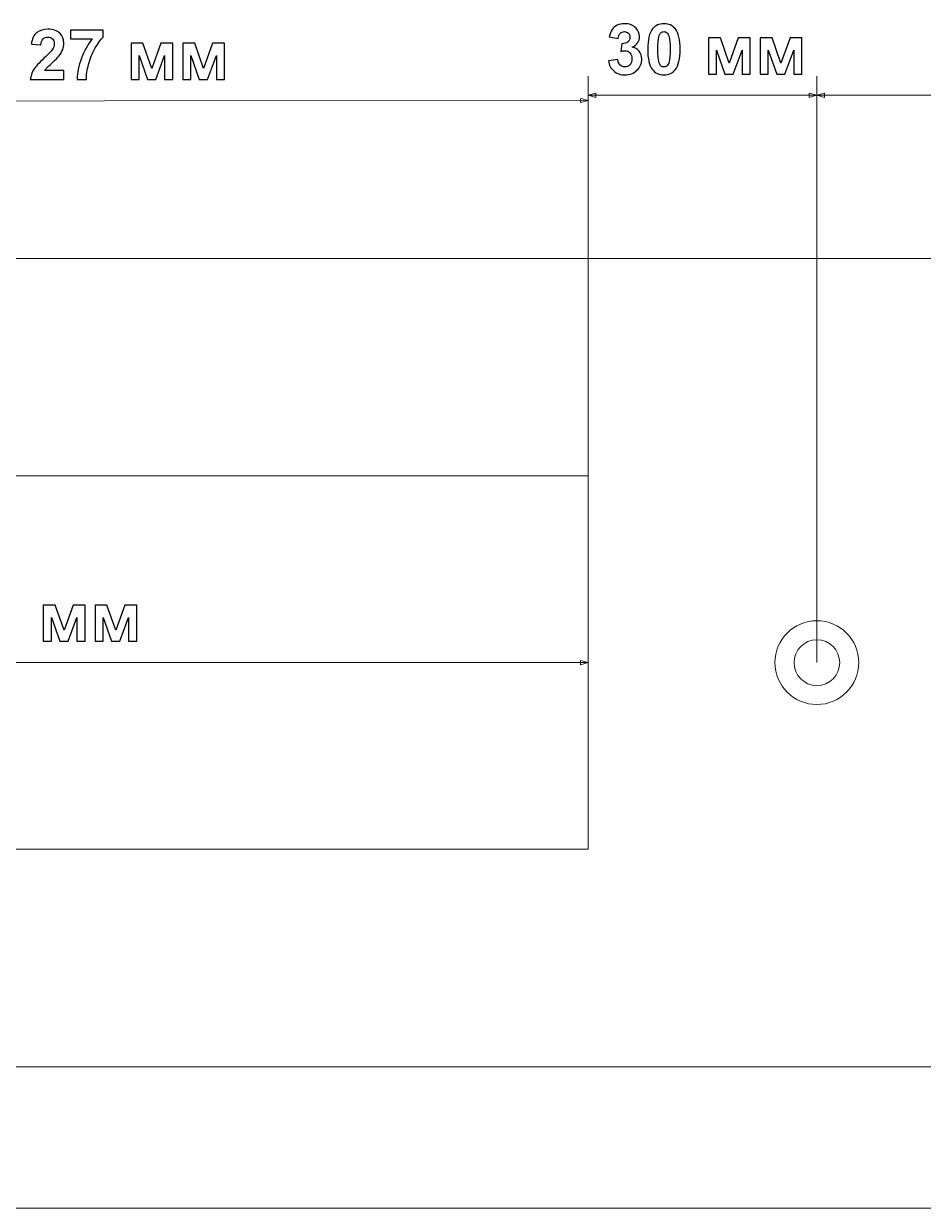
# Model space of a CAD drawing. Header units: centimetres. Extents: x -84 to 84, y -59 to 59.
# Drawn here: x -49.78 to -37.98, y 29.45 to 45 of the extents above; entities that cross this region are included whole.
import ezdxf

# ---------------------------------------------------------------- set-up
doc = ezdxf.new("R2010")
doc.units = ezdxf.units.CM
doc.header["$MEASUREMENT"] = 0
doc.layers.add('layer 1', color=7, linetype='Continuous')

msp = doc.modelspace()

# ---------------------------------------------------------------- linework, layer by layer
at = {"layer": 'layer 1', "color": 155}
for points, knots in [([(-42.11126, 44.51321), (-42.11126, 44.51321), (-41.98927, 44.52804), (-41.98927, 44.52804), (-41.98927, 44.52804), (-41.98544, 44.49685), (-41.97505, 44.473), (-41.95808, 44.45649), (-41.95808, 44.45649), (-41.94111, 44.43998), (-41.92063, 44.43173), (-41.89663, 44.43173), (-41.89663, 44.43173), (-41.87079, 44.43173), (-41.84908, 44.44167), (-41.83135, 44.46139), (-41.83135, 44.46139), (-41.81377, 44.48111), (-41.8049, 44.50771), (-41.8049, 44.54134), (-41.8049, 44.54134), (-41.8049, 44.57298), (-41.81331, 44.5982), (-41.83028, 44.6167), (-41.83028, 44.6167), (-41.84725, 44.6352), (-41.86789, 44.64452), (-41.89235, 44.64452), (-41.89235, 44.64452), (-41.9084, 44.64452), (-41.92751, 44.64131), (-41.94982, 44.63505), (-41.94982, 44.63505), (-41.94982, 44.63505), (-41.93591, 44.73716), (-41.93591, 44.73716), (-41.93591, 44.73716), (-41.90198, 44.73625), (-41.87614, 44.74374), (-41.85826, 44.75948), (-41.85826, 44.75948), (-41.84037, 44.77508), (-41.8315, 44.79602), (-41.8315, 44.82216), (-41.8315, 44.82216), (-41.8315, 44.84433), (-41.83808, 44.86191), (-41.85122, 44.87521), (-41.85122, 44.87521), (-41.86437, 44.88835), (-41.8818, 44.89493), (-41.90366, 44.89493), (-41.90366, 44.89493), (-41.92521, 44.89493), (-41.94356, 44.88743), (-41.95869, 44.87245), (-41.95869, 44.87245), (-41.97398, 44.85747), (-41.98315, 44.83561), (-41.98651, 44.80687), (-41.98651, 44.80687), (-41.98651, 44.80687), (-42.10208, 44.82659), (-42.10208, 44.82659), (-42.10208, 44.82659), (-42.09398, 44.86664), (-42.0819, 44.89859), (-42.06555, 44.92259), (-42.06555, 44.92259), (-42.04934, 44.94644), (-42.02657, 44.96525), (-41.99752, 44.979), (-41.99752, 44.979), (-41.96848, 44.99261), (-41.93576, 44.99949), (-41.89968, 44.99949), (-41.89968, 44.99949), (-41.83792, 44.99949), (-41.78839, 44.97977), (-41.75109, 44.94017), (-41.75109, 44.94017), (-41.72037, 44.90777), (-41.70493, 44.87108), (-41.70493, 44.83026), (-41.70493, 44.83026), (-41.70493, 44.77248), (-41.73642, 44.72616), (-41.79955, 44.69176), (-41.79955, 44.69176), (-41.76195, 44.68366), (-41.73199, 44.66562), (-41.70936, 44.63749), (-41.70936, 44.63749), (-41.68689, 44.60936), (-41.67558, 44.57543), (-41.67558, 44.53568), (-41.67558, 44.53568), (-41.67558, 44.47805), (-41.69667, 44.42882), (-41.73871, 44.38816), (-41.73871, 44.38816), (-41.78075, 44.3475), (-41.83303, 44.32717), (-41.89571, 44.32717), (-41.89571, 44.32717), (-41.95502, 44.32717), (-42.00425, 44.34429), (-42.04323, 44.37868), (-42.04323, 44.37868), (-42.08236, 44.41293), (-42.10499, 44.45772), (-42.11126, 44.51321)], [0, 0, 0, 0, 0.03448276, 0.03448276, 0.03448276, 0.03448276, 0.06896552, 0.06896552, 0.06896552, 0.06896552, 0.10344828, 0.10344828, 0.10344828, 0.10344828, 0.13793103, 0.13793103, 0.13793103, 0.13793103, 0.17241379, 0.17241379, 0.17241379, 0.17241379, 0.20689655, 0.20689655, 0.20689655, 0.20689655, 0.24137931, 0.24137931, 0.24137931, 0.24137931, 0.27586207, 0.27586207, 0.27586207, 0.27586207, 0.31034483, 0.31034483, 0.31034483, 0.31034483, 0.34482759, 0.34482759, 0.34482759, 0.34482759, 0.37931034, 0.37931034, 0.37931034, 0.37931034, 0.4137931, 0.4137931, 0.4137931, 0.4137931, 0.44827586, 0.44827586, 0.44827586, 0.44827586, 0.48275862, 0.48275862, 0.48275862, 0.48275862, 0.51724138, 0.51724138, 0.51724138, 0.51724138, 0.55172414, 0.55172414, 0.55172414, 0.55172414, 0.5862069, 0.5862069, 0.5862069, 0.5862069, 0.62068966, 0.62068966, 0.62068966, 0.62068966, 0.65517241, 0.65517241, 0.65517241, 0.65517241, 0.68965517, 0.68965517, 0.68965517, 0.68965517, 0.72413793, 0.72413793, 0.72413793, 0.72413793, 0.75862069, 0.75862069, 0.75862069, 0.75862069, 0.79310345, 0.79310345, 0.79310345, 0.79310345, 0.82758621, 0.82758621, 0.82758621, 0.82758621, 0.86206897, 0.86206897, 0.86206897, 0.86206897, 0.89655172, 0.89655172, 0.89655172, 0.89655172, 0.93103448, 0.93103448, 0.93103448, 0.93103448, 1, 1, 1, 1]), ([(-41.3842, 44.99949), (-41.32061, 44.99949), (-41.27093, 44.97671), (-41.235, 44.93116), (-41.235, 44.93116), (-41.19235, 44.87735), (-41.17095, 44.78792), (-41.17095, 44.66317), (-41.17095, 44.66317), (-41.17095, 44.53859), (-41.1925, 44.449), (-41.23546, 44.39458), (-41.23546, 44.39458), (-41.27108, 44.34964), (-41.32061, 44.32717), (-41.3842, 44.32717), (-41.3842, 44.32717), (-41.4481, 44.32717), (-41.49962, 44.35178), (-41.53875, 44.401), (-41.53875, 44.401), (-41.57789, 44.45023), (-41.59746, 44.53813), (-41.59746, 44.6644), (-41.59746, 44.6644), (-41.59746, 44.78837), (-41.5759, 44.87765), (-41.53295, 44.93207), (-41.53295, 44.93207), (-41.49733, 44.97702), (-41.4478, 44.99949), (-41.3842, 44.99949)], [0, 0, 0, 0, 0.11111111, 0.11111111, 0.11111111, 0.11111111, 0.22222222, 0.22222222, 0.22222222, 0.22222222, 0.33333333, 0.33333333, 0.33333333, 0.33333333, 0.44444444, 0.44444444, 0.44444444, 0.44444444, 0.55555556, 0.55555556, 0.55555556, 0.55555556, 0.66666667, 0.66666667, 0.66666667, 0.66666667, 0.77777778, 0.77777778, 0.77777778, 0.77777778, 1, 1, 1, 1]), ([(-49.2575, 44.38335), (-49.2575, 44.38335), (-49.2575, 44.26686), (-49.2575, 44.26686), (-49.2575, 44.26686), (-49.2575, 44.26686), (-49.69868, 44.26686), (-49.69868, 44.26686), (-49.69868, 44.26686), (-49.69394, 44.31119), (-49.67957, 44.35308), (-49.65572, 44.39267), (-49.65572, 44.39267), (-49.63188, 44.43227), (-49.58464, 44.48485), (-49.51432, 44.55043), (-49.51432, 44.55043), (-49.4576, 44.60333), (-49.4229, 44.63925), (-49.41006, 44.65805), (-49.41006, 44.65805), (-49.39279, 44.68404), (-49.38407, 44.70972), (-49.38407, 44.73525), (-49.38407, 44.73525), (-49.38407, 44.76338), (-49.39156, 44.78494), (-49.4067, 44.80007), (-49.4067, 44.80007), (-49.42168, 44.8152), (-49.44247, 44.8227), (-49.46892, 44.8227), (-49.46892, 44.8227), (-49.49521, 44.8227), (-49.516, 44.81475), (-49.53159, 44.79885), (-49.53159, 44.79885), (-49.54703, 44.7831), (-49.5559, 44.75681), (-49.55834, 44.71997), (-49.55834, 44.71997), (-49.55834, 44.71997), (-49.684, 44.7325), (-49.684, 44.7325), (-49.684, 44.7325), (-49.67651, 44.8019), (-49.65312, 44.85174), (-49.61368, 44.88201), (-49.61368, 44.88201), (-49.57424, 44.91212), (-49.52502, 44.92726), (-49.46586, 44.92726), (-49.46586, 44.92726), (-49.40104, 44.92726), (-49.35014, 44.90968), (-49.31299, 44.87467), (-49.31299, 44.87467), (-49.27599, 44.83966), (-49.2575, 44.7961), (-49.2575, 44.74397), (-49.2575, 44.74397), (-49.2575, 44.71431), (-49.26285, 44.68618), (-49.2734, 44.65928), (-49.2734, 44.65928), (-49.28394, 44.63253), (-49.30076, 44.60455), (-49.32384, 44.5752), (-49.32384, 44.5752), (-49.33898, 44.55563), (-49.36665, 44.52766), (-49.40639, 44.49112), (-49.40639, 44.49112), (-49.44629, 44.45458), (-49.47151, 44.43043), (-49.48206, 44.41835), (-49.48206, 44.41835), (-49.49276, 44.40643), (-49.50132, 44.39466), (-49.5079, 44.38335), (-49.5079, 44.38335), (-49.5079, 44.38335), (-49.2575, 44.38335), (-49.2575, 44.38335)], [0, 0, 0, 0, 0.04545455, 0.04545455, 0.04545455, 0.04545455, 0.09090909, 0.09090909, 0.09090909, 0.09090909, 0.13636364, 0.13636364, 0.13636364, 0.13636364, 0.18181818, 0.18181818, 0.18181818, 0.18181818, 0.22727273, 0.22727273, 0.22727273, 0.22727273, 0.27272727, 0.27272727, 0.27272727, 0.27272727, 0.31818182, 0.31818182, 0.31818182, 0.31818182, 0.36363636, 0.36363636, 0.36363636, 0.36363636, 0.40909091, 0.40909091, 0.40909091, 0.40909091, 0.45454545, 0.45454545, 0.45454545, 0.45454545, 0.5, 0.5, 0.5, 0.5, 0.54545455, 0.54545455, 0.54545455, 0.54545455, 0.59090909, 0.59090909, 0.59090909, 0.59090909, 0.63636364, 0.63636364, 0.63636364, 0.63636364, 0.68181818, 0.68181818, 0.68181818, 0.68181818, 0.72727273, 0.72727273, 0.72727273, 0.72727273, 0.77272727, 0.77272727, 0.77272727, 0.77272727, 0.81818182, 0.81818182, 0.81818182, 0.81818182, 0.86363636, 0.86363636, 0.86363636, 0.86363636, 0.90909091, 0.90909091, 0.90909091, 0.90909091, 1, 1, 1, 1]), ([(-49.17296, 44.79885), (-49.17296, 44.79885), (-49.17296, 44.91533), (-49.17296, 44.91533), (-49.17296, 44.91533), (-49.17296, 44.91533), (-48.74186, 44.91533), (-48.74186, 44.91533), (-48.74186, 44.91533), (-48.74186, 44.91533), (-48.74186, 44.82361), (-48.74186, 44.82361), (-48.74186, 44.82361), (-48.77748, 44.78861), (-48.81356, 44.73846), (-48.8504, 44.67304), (-48.8504, 44.67304), (-48.88709, 44.60761), (-48.91522, 44.53805), (-48.93448, 44.46437), (-48.93448, 44.46437), (-48.95374, 44.39068), (-48.96322, 44.3248), (-48.96291, 44.26686), (-48.96291, 44.26686), (-48.96291, 44.26686), (-49.08399, 44.26686), (-49.08399, 44.26686), (-49.08399, 44.26686), (-49.08185, 44.35782), (-49.0632, 44.45061), (-49.02788, 44.54524), (-49.02788, 44.54524), (-48.99242, 44.63971), (-48.94533, 44.7244), (-48.88617, 44.79885), (-48.88617, 44.79885), (-48.88617, 44.79885), (-49.17296, 44.79885), (-49.17296, 44.79885)], [0, 0, 0, 0, 0.09090909, 0.09090909, 0.09090909, 0.09090909, 0.18181818, 0.18181818, 0.18181818, 0.18181818, 0.27272727, 0.27272727, 0.27272727, 0.27272727, 0.36363636, 0.36363636, 0.36363636, 0.36363636, 0.45454545, 0.45454545, 0.45454545, 0.45454545, 0.54545455, 0.54545455, 0.54545455, 0.54545455, 0.63636364, 0.63636364, 0.63636364, 0.63636364, 0.72727273, 0.72727273, 0.72727273, 0.72727273, 0.81818182, 0.81818182, 0.81818182, 0.81818182, 1, 1, 1, 1]), ([(-41.3842, 44.89493), (-41.39918, 44.89493), (-41.41264, 44.89003), (-41.42426, 44.88025), (-41.42426, 44.88025), (-41.43603, 44.87062), (-41.4452, 44.85319), (-41.45162, 44.82797), (-41.45162, 44.82797), (-41.46018, 44.79541), (-41.46446, 44.74037), (-41.46446, 44.66317), (-41.46446, 44.66317), (-41.46446, 44.58582), (-41.46064, 44.53278), (-41.45299, 44.50388), (-41.45299, 44.50388), (-41.44535, 44.47499), (-41.43572, 44.45573), (-41.4241, 44.4461), (-41.4241, 44.4461), (-41.41248, 44.43647), (-41.39918, 44.43173), (-41.3842, 44.43173), (-41.3842, 44.43173), (-41.36922, 44.43173), (-41.35577, 44.43662), (-41.344, 44.4464), (-41.344, 44.4464), (-41.33238, 44.45604), (-41.32321, 44.47346), (-41.31679, 44.49869), (-41.31679, 44.49869), (-41.30823, 44.53094), (-41.30395, 44.58582), (-41.30395, 44.66317), (-41.30395, 44.66317), (-41.30395, 44.74037), (-41.30777, 44.79342), (-41.31541, 44.82231), (-41.31541, 44.82231), (-41.32306, 44.8512), (-41.33269, 44.87062), (-41.3443, 44.88025), (-41.3443, 44.88025), (-41.35592, 44.89003), (-41.36922, 44.89493), (-41.3842, 44.89493)], [0, 0, 0, 0, 0.07692308, 0.07692308, 0.07692308, 0.07692308, 0.15384615, 0.15384615, 0.15384615, 0.15384615, 0.23076923, 0.23076923, 0.23076923, 0.23076923, 0.30769231, 0.30769231, 0.30769231, 0.30769231, 0.38461538, 0.38461538, 0.38461538, 0.38461538, 0.46153846, 0.46153846, 0.46153846, 0.46153846, 0.53846154, 0.53846154, 0.53846154, 0.53846154, 0.61538462, 0.61538462, 0.61538462, 0.61538462, 0.69230769, 0.69230769, 0.69230769, 0.69230769, 0.76923077, 0.76923077, 0.76923077, 0.76923077, 0.84615385, 0.84615385, 0.84615385, 0.84615385, 1, 1, 1, 1]), ([(-40.80131, 44.81513), (-40.80131, 44.81513), (-40.64447, 44.81513), (-40.64447, 44.81513), (-40.64447, 44.81513), (-40.64447, 44.81513), (-40.52752, 44.4834), (-40.52752, 44.4834), (-40.52752, 44.4834), (-40.52752, 44.4834), (-40.40859, 44.81513), (-40.40859, 44.81513), (-40.40859, 44.81513), (-40.40859, 44.81513), (-40.25281, 44.81513), (-40.25281, 44.81513), (-40.25281, 44.81513), (-40.25281, 44.81513), (-40.25281, 44.33909), (-40.25281, 44.33909), (-40.25281, 44.33909), (-40.25281, 44.33909), (-40.36013, 44.33909), (-40.36013, 44.33909), (-40.36013, 44.33909), (-40.36013, 44.33909), (-40.36013, 44.65247), (-40.36013, 44.65247), (-40.36013, 44.65247), (-40.36013, 44.65247), (-40.47539, 44.33909), (-40.47539, 44.33909), (-40.47539, 44.33909), (-40.47539, 44.33909), (-40.58347, 44.33909), (-40.58347, 44.33909), (-40.58347, 44.33909), (-40.58347, 44.33909), (-40.694, 44.65247), (-40.694, 44.65247), (-40.694, 44.65247), (-40.694, 44.65247), (-40.694, 44.33909), (-40.694, 44.33909), (-40.694, 44.33909), (-40.694, 44.33909), (-40.80131, 44.33909), (-40.80131, 44.33909), (-40.80131, 44.33909), (-40.80131, 44.33909), (-40.80131, 44.81513), (-40.80131, 44.81513)], [0, 0, 0, 0, 0.07142857, 0.07142857, 0.07142857, 0.07142857, 0.14285714, 0.14285714, 0.14285714, 0.14285714, 0.21428571, 0.21428571, 0.21428571, 0.21428571, 0.28571429, 0.28571429, 0.28571429, 0.28571429, 0.35714286, 0.35714286, 0.35714286, 0.35714286, 0.42857143, 0.42857143, 0.42857143, 0.42857143, 0.5, 0.5, 0.5, 0.5, 0.57142857, 0.57142857, 0.57142857, 0.57142857, 0.64285714, 0.64285714, 0.64285714, 0.64285714, 0.71428571, 0.71428571, 0.71428571, 0.71428571, 0.78571429, 0.78571429, 0.78571429, 0.78571429, 0.85714286, 0.85714286, 0.85714286, 0.85714286, 1, 1, 1, 1]), ([(-40.12287, 44.81513), (-40.12287, 44.81513), (-39.96603, 44.81513), (-39.96603, 44.81513), (-39.96603, 44.81513), (-39.96603, 44.81513), (-39.84908, 44.4834), (-39.84908, 44.4834), (-39.84908, 44.4834), (-39.84908, 44.4834), (-39.73015, 44.81513), (-39.73015, 44.81513), (-39.73015, 44.81513), (-39.73015, 44.81513), (-39.57437, 44.81513), (-39.57437, 44.81513), (-39.57437, 44.81513), (-39.57437, 44.81513), (-39.57437, 44.33909), (-39.57437, 44.33909), (-39.57437, 44.33909), (-39.57437, 44.33909), (-39.68169, 44.33909), (-39.68169, 44.33909), (-39.68169, 44.33909), (-39.68169, 44.33909), (-39.68169, 44.65247), (-39.68169, 44.65247), (-39.68169, 44.65247), (-39.68169, 44.65247), (-39.79695, 44.33909), (-39.79695, 44.33909), (-39.79695, 44.33909), (-39.79695, 44.33909), (-39.90503, 44.33909), (-39.90503, 44.33909), (-39.90503, 44.33909), (-39.90503, 44.33909), (-40.01556, 44.65247), (-40.01556, 44.65247), (-40.01556, 44.65247), (-40.01556, 44.65247), (-40.01556, 44.33909), (-40.01556, 44.33909), (-40.01556, 44.33909), (-40.01556, 44.33909), (-40.12287, 44.33909), (-40.12287, 44.33909), (-40.12287, 44.33909), (-40.12287, 44.33909), (-40.12287, 44.81513), (-40.12287, 44.81513)], [0, 0, 0, 0, 0.07142857, 0.07142857, 0.07142857, 0.07142857, 0.14285714, 0.14285714, 0.14285714, 0.14285714, 0.21428571, 0.21428571, 0.21428571, 0.21428571, 0.28571429, 0.28571429, 0.28571429, 0.28571429, 0.35714286, 0.35714286, 0.35714286, 0.35714286, 0.42857143, 0.42857143, 0.42857143, 0.42857143, 0.5, 0.5, 0.5, 0.5, 0.57142857, 0.57142857, 0.57142857, 0.57142857, 0.64285714, 0.64285714, 0.64285714, 0.64285714, 0.71428571, 0.71428571, 0.71428571, 0.71428571, 0.78571429, 0.78571429, 0.78571429, 0.78571429, 0.85714286, 0.85714286, 0.85714286, 0.85714286, 1, 1, 1, 1]), ([(-48.37681, 44.7429), (-48.37681, 44.7429), (-48.21997, 44.7429), (-48.21997, 44.7429), (-48.21997, 44.7429), (-48.21997, 44.7429), (-48.10302, 44.41117), (-48.10302, 44.41117), (-48.10302, 44.41117), (-48.10302, 44.41117), (-47.98409, 44.7429), (-47.98409, 44.7429), (-47.98409, 44.7429), (-47.98409, 44.7429), (-47.82831, 44.7429), (-47.82831, 44.7429), (-47.82831, 44.7429), (-47.82831, 44.7429), (-47.82831, 44.26686), (-47.82831, 44.26686), (-47.82831, 44.26686), (-47.82831, 44.26686), (-47.93563, 44.26686), (-47.93563, 44.26686), (-47.93563, 44.26686), (-47.93563, 44.26686), (-47.93563, 44.58024), (-47.93563, 44.58024), (-47.93563, 44.58024), (-47.93563, 44.58024), (-48.05089, 44.26686), (-48.05089, 44.26686), (-48.05089, 44.26686), (-48.05089, 44.26686), (-48.15897, 44.26686), (-48.15897, 44.26686), (-48.15897, 44.26686), (-48.15897, 44.26686), (-48.2695, 44.58024), (-48.2695, 44.58024), (-48.2695, 44.58024), (-48.2695, 44.58024), (-48.2695, 44.26686), (-48.2695, 44.26686), (-48.2695, 44.26686), (-48.2695, 44.26686), (-48.37681, 44.26686), (-48.37681, 44.26686), (-48.37681, 44.26686), (-48.37681, 44.26686), (-48.37681, 44.7429), (-48.37681, 44.7429)], [0, 0, 0, 0, 0.07142857, 0.07142857, 0.07142857, 0.07142857, 0.14285714, 0.14285714, 0.14285714, 0.14285714, 0.21428571, 0.21428571, 0.21428571, 0.21428571, 0.28571429, 0.28571429, 0.28571429, 0.28571429, 0.35714286, 0.35714286, 0.35714286, 0.35714286, 0.42857143, 0.42857143, 0.42857143, 0.42857143, 0.5, 0.5, 0.5, 0.5, 0.57142857, 0.57142857, 0.57142857, 0.57142857, 0.64285714, 0.64285714, 0.64285714, 0.64285714, 0.71428571, 0.71428571, 0.71428571, 0.71428571, 0.78571429, 0.78571429, 0.78571429, 0.78571429, 0.85714286, 0.85714286, 0.85714286, 0.85714286, 1, 1, 1, 1]), ([(-47.69837, 44.7429), (-47.69837, 44.7429), (-47.54153, 44.7429), (-47.54153, 44.7429), (-47.54153, 44.7429), (-47.54153, 44.7429), (-47.42458, 44.41117), (-47.42458, 44.41117), (-47.42458, 44.41117), (-47.42458, 44.41117), (-47.30565, 44.7429), (-47.30565, 44.7429), (-47.30565, 44.7429), (-47.30565, 44.7429), (-47.14987, 44.7429), (-47.14987, 44.7429), (-47.14987, 44.7429), (-47.14987, 44.7429), (-47.14987, 44.26686), (-47.14987, 44.26686), (-47.14987, 44.26686), (-47.14987, 44.26686), (-47.25719, 44.26686), (-47.25719, 44.26686), (-47.25719, 44.26686), (-47.25719, 44.26686), (-47.25719, 44.58024), (-47.25719, 44.58024), (-47.25719, 44.58024), (-47.25719, 44.58024), (-47.37245, 44.26686), (-47.37245, 44.26686), (-47.37245, 44.26686), (-47.37245, 44.26686), (-47.48053, 44.26686), (-47.48053, 44.26686), (-47.48053, 44.26686), (-47.48053, 44.26686), (-47.59106, 44.58024), (-47.59106, 44.58024), (-47.59106, 44.58024), (-47.59106, 44.58024), (-47.59106, 44.26686), (-47.59106, 44.26686), (-47.59106, 44.26686), (-47.59106, 44.26686), (-47.69837, 44.26686), (-47.69837, 44.26686), (-47.69837, 44.26686), (-47.69837, 44.26686), (-47.69837, 44.7429), (-47.69837, 44.7429)], [0, 0, 0, 0, 0.07142857, 0.07142857, 0.07142857, 0.07142857, 0.14285714, 0.14285714, 0.14285714, 0.14285714, 0.21428571, 0.21428571, 0.21428571, 0.21428571, 0.28571429, 0.28571429, 0.28571429, 0.28571429, 0.35714286, 0.35714286, 0.35714286, 0.35714286, 0.42857143, 0.42857143, 0.42857143, 0.42857143, 0.5, 0.5, 0.5, 0.5, 0.57142857, 0.57142857, 0.57142857, 0.57142857, 0.64285714, 0.64285714, 0.64285714, 0.64285714, 0.71428571, 0.71428571, 0.71428571, 0.71428571, 0.78571429, 0.78571429, 0.78571429, 0.78571429, 0.85714286, 0.85714286, 0.85714286, 0.85714286, 1, 1, 1, 1]), ([(-49.52742, 37.37006), (-49.52742, 37.37006), (-49.37058, 37.37006), (-49.37058, 37.37006), (-49.37058, 37.37006), (-49.37058, 37.37006), (-49.25363, 37.03833), (-49.25363, 37.03833), (-49.25363, 37.03833), (-49.25363, 37.03833), (-49.1347, 37.37006), (-49.1347, 37.37006), (-49.1347, 37.37006), (-49.1347, 37.37006), (-48.97892, 37.37006), (-48.97892, 37.37006), (-48.97892, 37.37006), (-48.97892, 37.37006), (-48.97892, 36.89402), (-48.97892, 36.89402), (-48.97892, 36.89402), (-48.97892, 36.89402), (-49.08624, 36.89402), (-49.08624, 36.89402), (-49.08624, 36.89402), (-49.08624, 36.89402), (-49.08624, 37.2074), (-49.08624, 37.2074), (-49.08624, 37.2074), (-49.08624, 37.2074), (-49.2015, 36.89402), (-49.2015, 36.89402), (-49.2015, 36.89402), (-49.2015, 36.89402), (-49.30958, 36.89402), (-49.30958, 36.89402), (-49.30958, 36.89402), (-49.30958, 36.89402), (-49.42011, 37.2074), (-49.42011, 37.2074), (-49.42011, 37.2074), (-49.42011, 37.2074), (-49.42011, 36.89402), (-49.42011, 36.89402), (-49.42011, 36.89402), (-49.42011, 36.89402), (-49.52742, 36.89402), (-49.52742, 36.89402), (-49.52742, 36.89402), (-49.52742, 36.89402), (-49.52742, 37.37006), (-49.52742, 37.37006)], [0, 0, 0, 0, 0.07142857, 0.07142857, 0.07142857, 0.07142857, 0.14285714, 0.14285714, 0.14285714, 0.14285714, 0.21428571, 0.21428571, 0.21428571, 0.21428571, 0.28571429, 0.28571429, 0.28571429, 0.28571429, 0.35714286, 0.35714286, 0.35714286, 0.35714286, 0.42857143, 0.42857143, 0.42857143, 0.42857143, 0.5, 0.5, 0.5, 0.5, 0.57142857, 0.57142857, 0.57142857, 0.57142857, 0.64285714, 0.64285714, 0.64285714, 0.64285714, 0.71428571, 0.71428571, 0.71428571, 0.71428571, 0.78571429, 0.78571429, 0.78571429, 0.78571429, 0.85714286, 0.85714286, 0.85714286, 0.85714286, 1, 1, 1, 1]), ([(-48.84898, 37.37006), (-48.84898, 37.37006), (-48.69214, 37.37006), (-48.69214, 37.37006), (-48.69214, 37.37006), (-48.69214, 37.37006), (-48.57519, 37.03833), (-48.57519, 37.03833), (-48.57519, 37.03833), (-48.57519, 37.03833), (-48.45626, 37.37006), (-48.45626, 37.37006), (-48.45626, 37.37006), (-48.45626, 37.37006), (-48.30048, 37.37006), (-48.30048, 37.37006), (-48.30048, 37.37006), (-48.30048, 37.37006), (-48.30048, 36.89402), (-48.30048, 36.89402), (-48.30048, 36.89402), (-48.30048, 36.89402), (-48.4078, 36.89402), (-48.4078, 36.89402), (-48.4078, 36.89402), (-48.4078, 36.89402), (-48.4078, 37.2074), (-48.4078, 37.2074), (-48.4078, 37.2074), (-48.4078, 37.2074), (-48.52306, 36.89402), (-48.52306, 36.89402), (-48.52306, 36.89402), (-48.52306, 36.89402), (-48.63114, 36.89402), (-48.63114, 36.89402), (-48.63114, 36.89402), (-48.63114, 36.89402), (-48.74167, 37.2074), (-48.74167, 37.2074), (-48.74167, 37.2074), (-48.74167, 37.2074), (-48.74167, 36.89402), (-48.74167, 36.89402), (-48.74167, 36.89402), (-48.74167, 36.89402), (-48.84898, 36.89402), (-48.84898, 36.89402), (-48.84898, 36.89402), (-48.84898, 36.89402), (-48.84898, 37.37006), (-48.84898, 37.37006)], [0, 0, 0, 0, 0.07142857, 0.07142857, 0.07142857, 0.07142857, 0.14285714, 0.14285714, 0.14285714, 0.14285714, 0.21428571, 0.21428571, 0.21428571, 0.21428571, 0.28571429, 0.28571429, 0.28571429, 0.28571429, 0.35714286, 0.35714286, 0.35714286, 0.35714286, 0.42857143, 0.42857143, 0.42857143, 0.42857143, 0.5, 0.5, 0.5, 0.5, 0.57142857, 0.57142857, 0.57142857, 0.57142857, 0.64285714, 0.64285714, 0.64285714, 0.64285714, 0.71428571, 0.71428571, 0.71428571, 0.71428571, 0.78571429, 0.78571429, 0.78571429, 0.78571429, 0.85714286, 0.85714286, 0.85714286, 0.85714286, 1, 1, 1, 1])]:
    msp.add_open_spline(points, degree=3, knots=knots, dxfattribs=at)
at = {"layer": 'layer 1', "color": 155, "lineweight": 9}
for points in [[(-42.37765, 36.86422), (-42.37765, 36.86422), (-42.37765, 44.3093), (-42.37765, 44.3093)], [(-39.3777, 36.61422), (-39.3777, 36.61422), (-39.3777, 44.3093), (-39.3777, 44.3093)], [(-39.3777, 36.61422), (-39.3777, 36.61422), (-39.3777, 44.3093), (-39.3777, 44.3093)], [(-42.37776, 42.16885), (-42.37776, 42.16885), (-42.37874, 44.24079), (-42.37874, 44.24079)], [(-42.37765, 44.0593), (-42.37765, 44.0593), (-39.3777, 44.0593), (-39.3777, 44.0593)], [(-39.3777, 44.0593), (-39.3777, 44.0593), (-16.3777, 44.0593), (-16.3777, 44.0593)], [(-55.07521, 43.98478), (-55.07521, 43.98478), (-42.37863, 43.9908), (-42.37863, 43.9908)], [(-42.37765, 38.81423), (-42.37765, 38.81423), (-42.37765, 36.36423), (-42.37765, 36.36423)], [(-57.37765, 36.61423), (-57.37765, 36.61423), (-42.37765, 36.61423), (-42.37765, 36.61423)], [(-57.37765, 29.45303), (-57.37765, 29.45303), (-4.84521, 29.45303), (-4.84521, 29.45303)]]:
    msp.add_open_spline(points, degree=3, dxfattribs=at)
for points in [[(-42.48021, 43.96352), (-42.48021, 43.96352), (-42.37863, 43.9908), (-42.37863, 43.9908), (-42.37863, 43.9908), (-42.37863, 43.9908), (-42.48023, 44.01797), (-42.48023, 44.01797), (-42.48023, 44.01797), (-42.48023, 44.01797), (-42.48021, 43.96352), (-42.48021, 43.96352)], [(-42.27605, 44.03207), (-42.27605, 44.03207), (-42.37765, 44.0593), (-42.37765, 44.0593), (-42.37765, 44.0593), (-42.37765, 44.0593), (-42.27605, 44.08652), (-42.27605, 44.08652), (-42.27605, 44.08652), (-42.27605, 44.08652), (-42.27605, 44.03207), (-42.27605, 44.03207)], [(-39.47929, 44.03207), (-39.47929, 44.03207), (-39.3777, 44.0593), (-39.3777, 44.0593), (-39.3777, 44.0593), (-39.3777, 44.0593), (-39.47929, 44.08652), (-39.47929, 44.08652), (-39.47929, 44.08652), (-39.47929, 44.08652), (-39.47929, 44.03207), (-39.47929, 44.03207)], [(-39.2761, 44.03207), (-39.2761, 44.03207), (-39.3777, 44.0593), (-39.3777, 44.0593), (-39.3777, 44.0593), (-39.3777, 44.0593), (-39.2761, 44.08652), (-39.2761, 44.08652), (-39.2761, 44.08652), (-39.2761, 44.08652), (-39.2761, 44.03207), (-39.2761, 44.03207)], [(-42.47924, 36.587), (-42.47924, 36.587), (-42.37765, 36.61423), (-42.37765, 36.61423), (-42.37765, 36.61423), (-42.37765, 36.61423), (-42.47924, 36.64145), (-42.47924, 36.64145), (-42.47924, 36.64145), (-42.47924, 36.64145), (-42.47924, 36.587), (-42.47924, 36.587)]]:
    msp.add_open_spline(points, degree=3, knots=[0, 0, 0, 0, 0.25, 0.25, 0.25, 0.25, 0.5, 0.5, 0.5, 0.5, 1, 1, 1, 1], dxfattribs=at)
at = {"layer": 'layer 1', "color": 254, "lineweight": 20}
msp.add_open_spline([(-54.95849, 41.91886), (-54.95849, 41.91886), (50.96113, 41.91886), (50.96113, 41.91886), (50.96113, 41.91886), (51.67024, 41.91886), (51.62215, 41.82425), (51.62143, 41.42214), (51.62143, 41.42214), (51.62143, 41.42214), (51.62143, 36.61422), (51.62143, 36.61422), (51.62143, 36.61422), (51.62143, 36.61422), (51.62143, 31.8063), (51.62143, 31.8063), (51.62143, 31.8063), (51.62215, 31.40419), (51.67024, 31.30958), (50.96113, 31.30958), (50.96113, 31.30958), (50.96113, 31.30958), (-54.95849, 31.30958), (-54.95849, 31.30958), (-54.95849, 31.30958), (-55.07312, 31.30958), (-55.07723, 31.30937), (-55.18469, 31.35849), (-55.18469, 31.35849), (-55.88335, 31.67786), (-56.58204, 31.99731), (-57.2807, 32.31671), (-57.2807, 32.31671), (-57.39009, 32.36668), (-57.37765, 32.33411), (-57.37765, 32.47431), (-57.37765, 32.47431), (-57.37765, 32.84789), (-57.37765, 33.79064), (-57.37765, 34.16421), (-57.37765, 34.16421), (-57.37765, 34.16421), (-42.37765, 34.16421), (-42.37765, 34.16421), (-42.37765, 34.16421), (-42.37765, 34.16421), (-42.37765, 39.06423), (-42.37765, 39.06423), (-42.37765, 39.06423), (-42.37765, 39.06423), (-57.37765, 39.06423), (-57.37765, 39.06423), (-57.37765, 39.06423), (-57.37765, 39.4378), (-57.37765, 40.38055), (-57.37765, 40.75413), (-57.37765, 40.75413), (-57.37765, 40.89433), (-57.39009, 40.86176), (-57.2807, 40.91173), (-57.2807, 40.91173), (-56.58204, 41.23113), (-55.88335, 41.55058), (-55.18469, 41.86995), (-55.18469, 41.86995), (-55.07723, 41.91907), (-55.07312, 41.91886), (-54.95849, 41.91886)], degree=3, knots=[0, 0, 0, 0, 0.05555556, 0.05555556, 0.05555556, 0.05555556, 0.11111111, 0.11111111, 0.11111111, 0.11111111, 0.16666667, 0.16666667, 0.16666667, 0.16666667, 0.22222222, 0.22222222, 0.22222222, 0.22222222, 0.27777778, 0.27777778, 0.27777778, 0.27777778, 0.33333333, 0.33333333, 0.33333333, 0.33333333, 0.38888889, 0.38888889, 0.38888889, 0.38888889, 0.44444444, 0.44444444, 0.44444444, 0.44444444, 0.5, 0.5, 0.5, 0.5, 0.55555556, 0.55555556, 0.55555556, 0.55555556, 0.61111111, 0.61111111, 0.61111111, 0.61111111, 0.66666667, 0.66666667, 0.66666667, 0.66666667, 0.72222222, 0.72222222, 0.72222222, 0.72222222, 0.77777778, 0.77777778, 0.77777778, 0.77777778, 0.83333333, 0.83333333, 0.83333333, 0.83333333, 0.88888889, 0.88888889, 0.88888889, 0.88888889, 1, 1, 1, 1], dxfattribs=at)
at = {"layer": 'layer 1', "color": 250, "lineweight": 20}
msp.add_open_spline([(-57.37765, 39.06422), (-57.37765, 39.06422), (-42.37765, 39.06422), (-42.37765, 39.06422), (-42.37765, 39.06422), (-42.37765, 39.06422), (-42.37765, 34.16422), (-42.37765, 34.16422), (-42.37765, 34.16422), (-42.37765, 34.16422), (-57.37765, 34.16422), (-57.37765, 34.16422), (-57.37765, 34.16422), (-57.37765, 34.16422), (-57.37765, 39.06422), (-57.37765, 39.06422)], degree=3, knots=[0, 0, 0, 0, 0.2, 0.2, 0.2, 0.2, 0.4, 0.4, 0.4, 0.4, 0.6, 0.6, 0.6, 0.6, 1, 1, 1, 1], dxfattribs=at)
at = {"layer": 'layer 1', "color": 9, "lineweight": 20}
msp.add_open_spline([(-39.3777, 37.16422), (-39.07394, 37.16422), (-38.8277, 36.91798), (-38.8277, 36.61422), (-38.8277, 36.61422), (-38.8277, 36.31046), (-39.07394, 36.06422), (-39.3777, 36.06422), (-39.3777, 36.06422), (-39.68146, 36.06422), (-39.9277, 36.31046), (-39.9277, 36.61422), (-39.9277, 36.61422), (-39.9277, 36.91798), (-39.68146, 37.16422), (-39.3777, 37.16422)], degree=3, knots=[0, 0, 0, 0, 0.2, 0.2, 0.2, 0.2, 0.4, 0.4, 0.4, 0.4, 0.6, 0.6, 0.6, 0.6, 1, 1, 1, 1], dxfattribs=at)
at = {"layer": 'layer 1', "color": 7, "lineweight": 20}
msp.add_open_spline([(-39.3777, 36.91422), (-39.21201, 36.91422), (-39.0777, 36.77991), (-39.0777, 36.61422), (-39.0777, 36.61422), (-39.0777, 36.44853), (-39.21201, 36.31422), (-39.3777, 36.31422), (-39.3777, 36.31422), (-39.54339, 36.31422), (-39.6777, 36.44853), (-39.6777, 36.61422), (-39.6777, 36.61422), (-39.6777, 36.77991), (-39.54339, 36.91422), (-39.3777, 36.91422)], degree=3, knots=[0, 0, 0, 0, 0.2, 0.2, 0.2, 0.2, 0.4, 0.4, 0.4, 0.4, 0.6, 0.6, 0.6, 0.6, 1, 1, 1, 1], dxfattribs=at)

doc.saveas('drawing.dxf')
